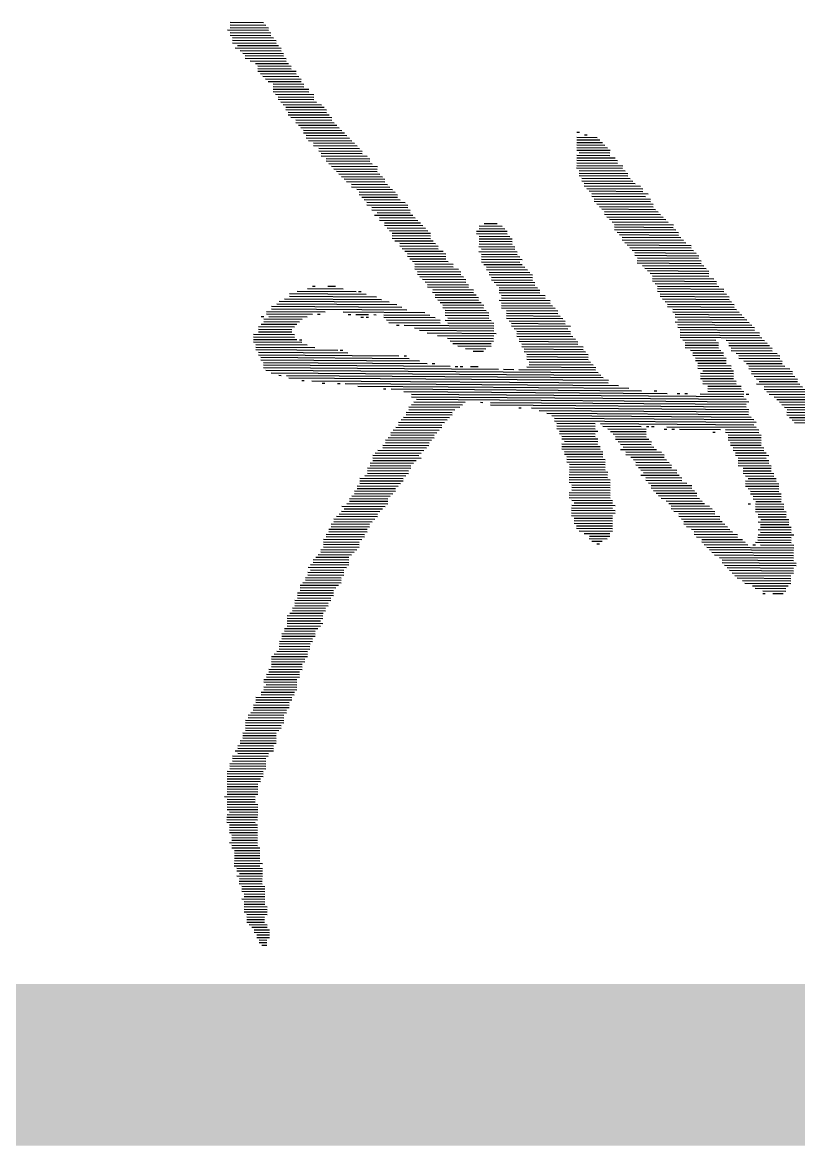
# Model space of a CAD drawing. Extents: x 1738711 to 2346805, y 1189731 to 2516152.
# Drawn here: x 1934148.9 to 1934293.1, y 1218686.6 to 1218895.2 of the extents above; entities that cross this region are included whole.
import ezdxf
from ezdxf.enums import TextEntityAlignment as Align

# ---------------------------------------------------------------- set-up
doc = ezdxf.new("R2010")
doc.units = 0
doc.header["$LTSCALE"] = 1000
doc.header["$MEASUREMENT"] = 0
doc.layers.add('TK', color=4, linetype='Continuous')
doc.layers.add('签名', color=2, linetype='Continuous')
doc.styles.add('宋体', font='SIMSUN.TTF', dxfattribs={"width": 0.75})

# ---------------------------------------------------------------- blocks, each defined once
blk = doc.blocks.new('hjashrtahreahe')
at = {"layer": 'TK', "color": 3, "const_width": 100}
blk.add_lwpolyline([(2500, 1000), (2500, 58400), (83100, 58400), (83100, 1000)], close=True, dxfattribs=at)
at = {"layer": 'TK', "color": 7, "const_width": 25}
blk.add_lwpolyline([(76600, 3550), (83100, 3550), (83100, 1000), (76600, 1000)], close=True, dxfattribs=at)
at = {"layer": 'TK', "style": '宋体', "width": 0.75}
for tag, height, p in [('项目负责人', 350, (6002.88, 57088.65)), ('专业负责人', 350, (6002.88, 56223.66)), ('设计人', 350, (6002.88, 55419.43)), ('版号1', 250, (77303.87, 22193.36)), ('时间1', 250, (82405.29, 22193.36)), ('版号2', 250, (77303.87, 21593.36)), ('时间2', 250, (82405.29, 21593.36)), ('版号3', 250, (77303.87, 20993.36)), ('时间3', 250, (82405.29, 20993.36)), ('建筑会签', 0.0001, (78977.88, 2403.16)), ('电气会签', 0.0001, (82127.88, 2403.16)), ('结构会签', 0.0001, (78977.88, 1803.16)), ('暖通会签', 0.0001, (82127.88, 1803.16)), ('给排水会签', 0.0001, (78977.88, 1249.52)), ('智能化会签', 0.0001, (82127.88, 1249.52))]:
    blk.add_attdef(tag, text='', height=height, dxfattribs=at).set_placement(p, align=Align.CENTER)
for tag, p in [('合作设计单位', (80815.88, 48985.89)), ('版号说明1', (79853.88, 22318.17)), ('版号说明2', (79853.88, 21718.17)), ('版号说明3', (79853.88, 21118.17)), ('浙江绿储科技有限公司', (80545.18, 16035.89)), ('百兆瓦级集中式熔盐储能关键', (80545.18, 14953.21)), ('设备研发及制造基地项目', (80545.18, 14603.3)), ('1#研发楼', (80545.18, 13635.89)), ('图名', (80545.18, 12435.89)), ('工程编号', (78977.88, 11460.89)), ('子项编号', (82127.88, 11460.89)), ('建筑', (78977.88, 10710.89)), ('图号', (82127.88, 10710.89)), ('施工图', (78977.88, 9960.89)), ('2023.03', (82127.88, 9960.89)), ('审定', (79352.88, 8460.89)), ('审核', (79352.88, 7710.89)), ('工程负责', (79352.88, 6960.89)), ('专业负责', (79352.88, 6210.89)), ('设计', (79352.88, 5460.89)), ('制图', (79352.88, 4710.89)), ('校对', (79352.88, 3960.89))]:
    blk.add_attdef(tag, text='', height=250, dxfattribs=at).set_placement(p, align=Align.MIDDLE_CENTER)
blk = doc.blocks.new('A$C579C72A4')
for p, q in [((1690.65, 649.13), (1690.42, 617.06)), ((1692.8, 651.26), (1692.56, 617.04)), ((1694.96, 653.38), (1694.71, 619.17)), ((1697.11, 655.5), (1696.86, 621.29)), ((1699.26, 657.63), (1699.02, 623.41)), ((1677.76, 640.67), (1677.51, 606.46)), ((1679.89, 640.66), (1679.66, 608.58)), ((1682.05, 642.78), (1681.82, 610.71)), ((1684.19, 642.77), (1683.97, 612.83)), ((1686.36, 647.03), (1686.12, 614.95)), ((1688.49, 647.01), (1688.28, 617.07)), ((1669.13, 630.04), (1668.89, 597.97)), ((1671.28, 632.17), (1671.03, 597.95)), ((1673.43, 634.29), (1673.19, 600.08)), ((1675.6, 638.55), (1675.34, 602.2)), ((1656.23, 621.58), (1655.99, 587.37)), ((1658.37, 621.57), (1658.13, 587.35)), ((1660.53, 623.69), (1660.28, 589.48)), ((1662.68, 625.81), (1662.43, 591.6)), ((1664.82, 625.8), (1664.59, 593.72)), ((1666.97, 627.92), (1666.71, 591.57)), ((1786.67, 620.64), (1786.49, 594.98)), ((1788.81, 620.63), (1788.61, 592.83)), ((1790.95, 620.61), (1790.76, 594.95)), ((1793.1, 622.73), (1792.89, 592.8)), ((1795.23, 620.58), (1795.03, 592.78)), ((1797.36, 620.57), (1797.16, 592.77)), ((1799.5, 620.55), (1799.29, 590.61)), ((1801.66, 622.67), (1801.46, 594.87)), ((1803.8, 622.66), (1803.27, 549.95)), ((1805.93, 622.64), (1805.43, 552.08)), ((1808.07, 622.63), (1807.58, 554.2)), ((1810.21, 622.61), (1809.73, 556.32)), ((1812.35, 622.6), (1811.9, 560.58)), ((1814.49, 622.58), (1814.06, 562.71)), ((1816.64, 624.7), (1816.19, 562.69)), ((1818.78, 624.69), (1818.35, 564.81)), ((1820.9, 622.53), (1820.5, 566.94)), ((1823.04, 622.52), (1822.66, 569.06)), ((1825.18, 622.5), (1824.81, 571.18)), ((1827.3, 620.35), (1826.96, 573.31)), ((1829.44, 620.33), (1829.12, 575.43)), ((1831.58, 620.32), (1831.29, 579.69)), ((1833.72, 620.3), (1833.44, 581.81)), ((1643.33, 610.98), (1643.08, 576.77)), ((1645.47, 610.97), (1645.22, 576.75)), ((1647.62, 613.09), (1647.39, 581.02)), ((1649.76, 613.08), (1649.54, 583.14)), ((1651.91, 615.2), (1651.7, 585.26)), ((1654.08, 619.46), (1653.83, 585.25)), ((1758.81, 612.29), (1758.63, 586.63)), ((1760.95, 612.27), (1760.78, 588.75)), ((1763.09, 612.26), (1762.92, 588.74)), ((1765.23, 612.24), (1765.07, 590.86)), ((1767.38, 614.37), (1767.21, 590.84)), ((1769.52, 614.35), (1769.35, 590.83)), ((1771.66, 614.34), (1771.49, 590.81)), ((1773.81, 616.46), (1773.63, 590.8)), ((1775.95, 616.44), (1775.78, 592.92)), ((1778.09, 616.43), (1777.92, 592.91)), ((1780.24, 618.55), (1780.07, 595.03)), ((1782.38, 618.53), (1782.2, 592.87)), ((1784.52, 618.52), (1784.35, 595)), ((1835.84, 618.15), (1835.62, 588.21)), ((1837.96, 616), (1837.78, 590.34)), ((1840.1, 615.98), (1839.96, 596.74)), ((1842.22, 613.83), (1842.16, 605.27)), ((1634.71, 602.49), (1634.47, 568.28)), ((1636.87, 604.61), (1636.62, 570.4)), ((1639, 604.6), (1638.76, 570.39)), ((1641.17, 608.86), (1640.93, 574.65)), ((1726.66, 601.83), (1726.46, 574.03)), ((1730.94, 601.8), (1730.75, 576.14)), ((1733.08, 601.78), (1732.89, 576.12)), ((1735.23, 603.91), (1735.03, 576.11)), ((1737.37, 603.89), (1737.2, 580.37)), ((1739.51, 603.87), (1739.34, 580.35)), ((1741.66, 606), (1741.48, 580.34)), ((1743.8, 605.98), (1743.63, 582.46)), ((1745.95, 608.1), (1745.78, 584.58)), ((1748.09, 608.09), (1747.91, 582.43)), ((1750.24, 610.21), (1750.04, 582.41)), ((1752.38, 610.2), (1752.18, 582.4)), ((1754.52, 610.18), (1754.34, 584.52)), ((1756.66, 610.17), (1756.49, 586.64)), ((1623.96, 594.01), (1623.48, 527.73)), ((1626.1, 594), (1625.62, 527.71)), ((1628.25, 596.12), (1627.76, 527.7)), ((1630.4, 598.25), (1630.17, 566.17)), ((1632.56, 600.37), (1632.33, 568.29)), ((1705.22, 593.43), (1705.02, 565.63)), ((1707.35, 593.41), (1707.15, 565.62)), ((1709.51, 595.54), (1709.31, 567.74)), ((1711.65, 595.52), (1711.45, 567.72)), ((1713.78, 595.51), (1713.58, 567.71)), ((1715.92, 595.49), (1715.74, 569.83)), ((1718.06, 595.48), (1717.88, 569.82)), ((1720.22, 597.6), (1720.03, 571.94)), ((1722.35, 597.58), (1722.17, 571.92)), ((1724.51, 599.71), (1724.32, 574.05)), ((1728.78, 599.67), (1728.61, 576.15)), ((1842.12, 598.86), (1842.1, 596.72)), ((1613.19, 583.4), (1612.77, 525.66)), ((1615.34, 585.52), (1614.9, 523.51)), ((1617.5, 587.65), (1617.05, 525.63)), ((1619.65, 589.77), (1619.19, 525.62)), ((1621.79, 589.75), (1621.34, 527.74)), ((1675.22, 585.09), (1675.2, 582.95)), ((1679.48, 582.92), (1677.46, 302.8)), ((1681.63, 585.05), (1679.63, 307.06)), ((1683.76, 582.89), (1682.21, 369.06)), ((1685.89, 582.88), (1684.35, 369.04)), ((1688.05, 585), (1686.74, 403.24)), ((1690.19, 584.98), (1688.92, 409.64)), ((1692.32, 584.97), (1691.11, 416.04)), ((1694.48, 587.09), (1693.28, 420.3)), ((1696.63, 589.21), (1695.43, 422.42)), ((1698.79, 591.34), (1697.57, 422.41)), ((1700.91, 589.18), (1699.98, 460.88)), ((1703.06, 591.31), (1702.52, 516.46)), ((1767.18, 586.57), (1767.17, 584.43)), ((1801.38, 584.18), (1801.12, 547.83)), ((1801.43, 590.6), (1801.41, 588.46)), ((1604.57, 574.91), (1604.19, 521.45)), ((1606.73, 577.03), (1606.33, 521.43)), ((1608.88, 579.15), (1608.48, 523.56)), ((1611.04, 581.28), (1610.62, 523.54)), ((1664.45, 574.48), (1664.25, 546.68)), ((1666.59, 574.46), (1666.39, 546.66)), ((1668.76, 578.72), (1668.56, 550.92)), ((1670.89, 578.71), (1670.69, 550.91)), ((1673.05, 580.83), (1672.83, 550.89)), ((1675.19, 580.81), (1674.92, 544.46)), ((1677.32, 580.8), (1675.32, 302.81)), ((1792.76, 575.69), (1792.5, 539.34)), ((1794.9, 575.68), (1794.66, 541.46)), ((1797.07, 579.94), (1796.83, 545.72)), ((1799.23, 582.06), (1798.96, 545.71)), ((1587.39, 564.34), (1586.99, 508.74)), ((1589.53, 564.32), (1589.13, 508.73)), ((1591.68, 566.45), (1591.28, 510.85)), ((1593.84, 568.57), (1593.42, 510.84)), ((1595.98, 568.55), (1595.57, 512.96)), ((1598.13, 570.68), (1597.73, 515.08)), ((1600.28, 572.8), (1599.88, 517.2)), ((1602.42, 572.79), (1602.02, 517.19)), ((1640.85, 563.95), (1640.66, 538.29)), ((1642.99, 563.94), (1642.8, 538.28)), ((1645.14, 566.06), (1644.96, 540.4)), ((1647.28, 566.05), (1647.1, 540.39)), ((1649.42, 566.03), (1649.25, 542.51)), ((1651.59, 570.29), (1651.39, 542.49)), ((1653.73, 570.28), (1653.53, 542.48)), ((1655.88, 572.4), (1655.69, 546.74)), ((1658.02, 572.38), (1657.82, 544.59)), ((1660.16, 572.37), (1659.96, 544.57)), ((1662.29, 572.35), (1662.09, 544.56)), ((1784.13, 565.06), (1783.89, 530.85)), ((1786.29, 567.18), (1786.04, 532.97)), ((1788.44, 569.31), (1788.21, 537.23)), ((1790.6, 571.43), (1790.36, 539.35)), ((1578.78, 555.85), (1578.41, 504.53)), ((1580.93, 557.97), (1580.54, 504.51)), ((1583.07, 557.96), (1582.7, 506.64)), ((1585.22, 560.08), (1584.85, 508.76)), ((1630.11, 557.62), (1629.91, 529.82)), ((1632.27, 559.74), (1632.07, 531.94)), ((1634.4, 559.72), (1634.2, 531.93)), ((1636.54, 559.71), (1636.34, 531.91)), ((1638.7, 561.83), (1638.51, 536.17)), ((1704.98, 561.35), (1704.74, 527.14)), ((1707.09, 557.06), (1707.08, 554.92)), ((1771.23, 554.46), (1770.98, 520.25)), ((1773.38, 556.58), (1773.13, 522.37)), ((1775.52, 556.57), (1775.3, 526.63)), ((1777.69, 560.83), (1777.44, 526.62)), ((1779.83, 560.81), (1779.6, 528.74)), ((1781.98, 562.94), (1781.75, 530.86)), ((1563.73, 545.26), (1563.35, 491.81)), ((1565.87, 545.25), (1565.48, 491.79)), ((1568.02, 547.37), (1567.65, 496.05)), ((1570.18, 549.49), (1569.81, 498.17)), ((1572.33, 551.62), (1571.96, 500.3)), ((1574.47, 551.6), (1574.11, 502.42)), ((1576.61, 551.59), (1576.27, 504.54)), ((1764.75, 545.95), (1764.53, 516.02)), ((1766.9, 548.08), (1766.69, 518.14)), ((1769.07, 552.34), (1768.84, 520.26)), ((1550.84, 536.8), (1550.45, 483.34)), ((1552.98, 536.79), (1552.61, 485.47)), ((1555.13, 538.91), (1554.76, 487.59)), ((1557.28, 541.03), (1556.92, 489.71)), ((1559.44, 543.16), (1559.05, 489.7)), ((1561.58, 543.14), (1561.21, 491.82)), ((1751.86, 537.49), (1751.61, 503.28)), ((1754, 537.48), (1753.75, 503.26)), ((1756.15, 539.6), (1755.9, 505.39)), ((1758.3, 541.72), (1758.06, 507.51)), ((1760.44, 541.71), (1760.21, 509.63)), ((1762.6, 543.83), (1762.37, 511.76)), ((1544.36, 528.3), (1544.01, 479.11)), ((1546.52, 530.42), (1546.15, 479.1)), ((1548.67, 532.54), (1548.3, 481.22)), ((1674.8, 527.36), (1674.79, 525.22)), ((1674.85, 533.77), (1674.83, 531.63)), ((1743.23, 526.86), (1743, 494.79)), ((1745.38, 528.99), (1745.17, 499.05)), ((1747.52, 528.97), (1747.3, 499.03)), ((1749.69, 533.23), (1749.46, 501.16)), ((1531.46, 517.7), (1531.12, 470.65)), ((1533.62, 521.96), (1533.27, 472.78)), ((1535.76, 521.94), (1535.41, 472.76)), ((1537.92, 524.07), (1537.55, 472.75)), ((1540.07, 526.19), (1539.7, 474.87)), ((1542.21, 526.17), (1541.85, 476.99)), ((1704.71, 522.86), (1704.69, 520.73)), ((1732.47, 518.39), (1732.27, 490.59)), ((1734.63, 520.51), (1734.41, 490.57)), ((1736.77, 520.49), (1736.57, 492.7)), ((1738.94, 524.76), (1738.72, 494.82)), ((1741.07, 524.74), (1740.87, 496.94)), ((1522.84, 509.21), (1522.52, 464.3)), ((1524.99, 511.33), (1524.65, 464.28)), ((1527.15, 513.45), (1526.81, 466.41)), ((1529.3, 515.57), (1528.96, 468.53)), ((1672.52, 508.13), (1672.51, 505.99)), ((1674.72, 516.66), (1673.14, 296.42)), ((1704.66, 516.45), (1704.65, 514.31)), ((1721.71, 507.77), (1721.49, 477.84)), ((1723.88, 512.03), (1723.66, 482.1)), ((1726.03, 514.16), (1725.8, 482.08)), ((1728.17, 514.14), (1727.97, 486.34)), ((1730.32, 516.26), (1730.12, 488.47)), ((1507.81, 500.76), (1507.47, 453.72)), ((1509.93, 498.61), (1509.61, 453.7)), ((1512.1, 502.87), (1511.76, 455.82)), ((1514.24, 502.85), (1513.9, 455.81)), ((1516.39, 504.97), (1516.06, 457.93)), ((1518.53, 504.96), (1518.21, 460.05)), ((1520.69, 507.08), (1520.36, 462.18)), ((1702.41, 501.5), (1702.4, 499.36)), ((1702.45, 505.77), (1702.43, 503.63)), ((1704.54, 499.34), (1704.31, 467.27)), ((1706.68, 499.33), (1706.46, 469.39)), ((1708.81, 499.31), (1708.61, 471.51)), ((1710.95, 499.3), (1710.77, 473.64)), ((1713.11, 501.42), (1712.91, 473.62)), ((1715.26, 503.54), (1715.06, 475.74)), ((1717.4, 503.53), (1717.21, 477.87)), ((1719.55, 505.65), (1719.37, 479.99)), ((1499.18, 490.13), (1498.87, 447.36)), ((1501.35, 494.39), (1501.01, 447.35)), ((1503.5, 496.51), (1503.16, 449.47)), ((1505.64, 496.5), (1505.32, 451.59)), ((1672.43, 495.3), (1670.92, 285.74)), ((1702.37, 495.08), (1702.14, 463.01)), ((1484.13, 479.55), (1483.86, 441.06)), ((1486.27, 479.53), (1486, 441.04)), ((1488.43, 481.65), (1488.15, 443.16)), ((1490.58, 483.78), (1490.29, 443.15)), ((1492.72, 483.76), (1492.43, 443.13)), ((1494.87, 485.88), (1494.58, 445.26)), ((1497.03, 488.01), (1496.72, 445.24)), ((1670.22, 484.62), (1668.58, 257.96)), ((1477.67, 473.18), (1477.44, 441.1)), ((1479.83, 475.3), (1479.58, 441.09)), ((1481.97, 475.28), (1481.72, 441.07)), ((1668.02, 476.08), (1666.37, 247.28)), ((1764.21, 471.11), (1763.96, 436.9)), ((1766.35, 471.1), (1766.12, 439.02)), ((1768.5, 473.22), (1768.24, 436.87)), ((1770.63, 471.07), (1770.38, 436.85)), ((1772.78, 473.19), (1772.52, 436.84)), ((1774.92, 473.17), (1774.66, 436.82)), ((1777.04, 471.02), (1776.79, 436.81)), ((1779.18, 471), (1778.95, 438.93)), ((1781.32, 470.99), (1781.09, 438.91)), ((1783.46, 470.97), (1783.23, 438.9)), ((1785.59, 470.96), (1785.38, 441.02)), ((1787.73, 470.94), (1787.52, 441.01)), ((1789.87, 470.93), (1789.67, 443.13)), ((1464.77, 462.58), (1464.61, 441.19)), ((1466.92, 464.7), (1466.75, 441.18)), ((1469.07, 466.82), (1468.89, 441.16)), ((1471.23, 468.95), (1471.03, 441.15)), ((1473.37, 468.93), (1473.18, 443.27)), ((1475.5, 468.92), (1475.3, 441.12)), ((1659.36, 461.18), (1657.37, 185.33)), ((1661.51, 463.3), (1659.6, 198.14)), ((1663.68, 467.56), (1661.75, 200.27)), ((1665.82, 467.54), (1664.03, 219.5)), ((1719.23, 460.74), (1719, 428.67)), ((1721.37, 460.73), (1721.14, 428.65)), ((1723.52, 462.85), (1723.29, 430.78)), ((1725.66, 462.84), (1725.43, 430.76)), ((1727.8, 462.82), (1727.58, 432.88)), ((1729.95, 464.94), (1729.72, 432.87)), ((1732.09, 464.93), (1731.86, 432.85)), ((1734.23, 464.91), (1734.01, 434.98)), ((1736.37, 464.9), (1736.15, 434.96)), ((1738.5, 464.88), (1738.29, 434.95)), ((1740.66, 467.01), (1740.43, 434.93)), ((1742.8, 466.99), (1742.57, 434.91)), ((1744.94, 466.97), (1744.7, 434.9)), ((1747.09, 469.1), (1746.84, 434.88)), ((1749.23, 469.08), (1748.98, 434.87)), ((1751.37, 469.07), (1751.13, 436.99)), ((1753.5, 469.05), (1753.27, 436.98)), ((1755.64, 469.04), (1755.41, 436.96)), ((1757.78, 469.02), (1757.53, 434.81)), ((1759.92, 469), (1759.67, 434.79)), ((1762.06, 468.99), (1761.81, 434.78)), ((1791.99, 468.77), (1791.84, 447.39)), ((1794.13, 468.76), (1794.01, 451.65)), ((1796.26, 466.6), (1796.15, 451.64)), ((1798.36, 462.31), (1798.3, 453.76)), ((1460.46, 458.33), (1460.34, 441.23)), ((1462.61, 460.45), (1462.47, 441.21)), ((1648.6, 452.7), (1648.23, 401.38)), ((1650.76, 454.82), (1650.37, 401.36)), ((1652.91, 456.95), (1652.49, 399.21)), ((1655.05, 456.93), (1654.59, 392.78)), ((1657.2, 459.05), (1655.2, 181.07)), ((1699.95, 456.61), (1699.72, 424.53)), ((1702.09, 456.59), (1701.86, 424.52)), ((1704.23, 456.58), (1704, 424.5)), ((1706.38, 458.7), (1706.15, 426.62)), ((1708.51, 456.54), (1708.29, 426.61)), ((1710.64, 456.53), (1710.44, 428.73)), ((1712.8, 458.65), (1712.58, 428.72)), ((1714.94, 458.64), (1714.74, 430.84)), ((1717.08, 458.62), (1716.86, 428.68)), ((1800.49, 460.16), (1800.47, 458.02)), ((1456.07, 443.39), (1456.06, 441.26)), ((1458.26, 449.79), (1458.24, 447.66)), ((1631.42, 442.13), (1631.06, 392.95)), ((1633.56, 442.12), (1633.22, 395.07)), ((1635.73, 446.38), (1635.36, 395.06)), ((1637.86, 446.36), (1637.51, 397.18)), ((1640.02, 448.48), (1639.65, 397.16)), ((1642.17, 450.61), (1641.8, 399.29)), ((1644.31, 450.59), (1643.94, 399.27)), ((1646.45, 450.58), (1646.08, 399.26)), ((1618.54, 435.81), (1618.19, 386.63)), ((1620.66, 433.65), (1620.34, 388.75)), ((1622.82, 435.78), (1622.49, 390.87)), ((1624.96, 435.76), (1624.63, 390.86)), ((1627.11, 437.88), (1626.77, 390.84)), ((1629.26, 440.01), (1628.93, 392.96)), ((1603.48, 423.09), (1603.16, 378.18)), ((1605.63, 425.21), (1605.33, 382.44)), ((1607.77, 425.19), (1607.46, 382.43)), ((1609.93, 427.32), (1609.6, 382.41)), ((1612.08, 429.44), (1611.74, 382.4)), ((1614.23, 431.56), (1613.9, 384.52)), ((1616.37, 431.55), (1616.05, 386.64)), ((1592.73, 414.61), (1592.47, 378.26)), ((1594.87, 414.59), (1594.6, 378.24)), ((1597.04, 418.86), (1596.73, 376.09)), ((1599.17, 418.84), (1598.88, 378.21)), ((1601.33, 420.96), (1601.02, 378.2)), ((1581.97, 406.13), (1581.73, 371.92)), ((1584.11, 406.12), (1583.88, 374.04)), ((1586.27, 408.24), (1586.04, 376.17)), ((1588.42, 410.36), (1588.17, 376.15)), ((1590.56, 410.35), (1590.31, 376.13)), ((1562.65, 395.58), (1562.41, 361.37)), ((1566.93, 395.55), (1566.7, 363.47)), ((1569.08, 397.67), (1568.85, 365.6)), ((1571.24, 399.8), (1570.99, 365.58)), ((1573.39, 401.92), (1573.14, 367.7)), ((1575.54, 404.04), (1575.28, 367.69)), ((1577.68, 404.03), (1577.44, 369.81)), ((1579.82, 404.01), (1579.57, 369.8)), ((1545.48, 387.15), (1545.28, 359.35)), ((1547.62, 387.13), (1547.42, 359.34)), ((1549.76, 387.12), (1549.56, 359.32)), ((1551.91, 389.24), (1551.7, 359.31)), ((1554.05, 389.23), (1553.85, 361.43)), ((1556.21, 391.35), (1555.98, 359.27)), ((1558.34, 391.33), (1558.13, 361.4)), ((1560.5, 393.46), (1560.27, 361.38)), ((1564.78, 393.43), (1564.54, 361.35)), ((1654.55, 388.5), (1654.49, 379.95)), ((1686.68, 394.69), (1686.66, 392.55)), ((1534.73, 378.67), (1534.59, 359.43)), ((1536.88, 380.8), (1536.73, 359.41)), ((1539.04, 382.92), (1538.85, 357.26)), ((1541.18, 382.9), (1540.99, 357.24)), ((1543.33, 385.03), (1543.15, 359.37)), ((1532.56, 374.41), (1532.48, 363.72)), ((1607.36, 367.46), (1607.1, 331.11)), ((1609.5, 367.44), (1609.23, 331.09)), ((1611.63, 367.43), (1611.39, 333.21)), ((1613.79, 369.55), (1613.51, 331.06)), ((1615.94, 371.67), (1615.66, 333.18)), ((1618.08, 371.66), (1617.54, 296.82)), ((1620.22, 371.64), (1619.74, 305.35)), ((1622.36, 371.63), (1621.91, 309.61)), ((1624.51, 373.75), (1624.09, 316.01)), ((1626.63, 371.6), (1626.29, 324.55)), ((1628.77, 371.58), (1628.49, 333.09)), ((1630.91, 371.57), (1630.65, 335.21)), ((1633.03, 369.41), (1632.8, 337.34)), ((1635.17, 369.4), (1634.97, 341.6)), ((1654.46, 375.67), (1653.04, 178.94)), ((1594.47, 359), (1594.2, 322.65)), ((1596.6, 358.98), (1596.36, 324.77)), ((1598.76, 361.1), (1598.51, 326.89)), ((1600.91, 363.23), (1600.66, 329.01)), ((1603.05, 363.21), (1602.8, 329)), ((1605.2, 365.34), (1604.96, 331.12)), ((1637.28, 365.1), (1637.16, 348)), ((1639.4, 362.95), (1639.34, 354.4)), ((1652.2, 358.58), (1652.15, 352.17)), ((1682.17, 362.64), (1682.15, 360.5)), ((1579.42, 348.41), (1579.16, 312.06)), ((1581.56, 348.4), (1581.31, 314.18)), ((1583.71, 350.52), (1583.47, 316.31)), ((1585.85, 350.51), (1585.6, 316.29)), ((1588.02, 354.77), (1587.77, 320.55)), ((1590.16, 354.75), (1589.91, 320.54)), ((1592.31, 356.87), (1592.07, 322.66)), ((1570.82, 342.06), (1570.56, 305.71)), ((1572.97, 344.18), (1572.71, 307.83)), ((1575.11, 344.17), (1574.85, 307.82)), ((1577.27, 346.29), (1577, 309.94)), ((1652.08, 341.47), (1652.06, 339.34)), ((1652.11, 345.75), (1652.09, 343.61)), ((1682.06, 347.67), (1681.75, 304.91)), ((1684.18, 345.52), (1683.88, 302.75)), ((1686.31, 343.37), (1686, 300.6)), ((1688.41, 339.07), (1688.14, 300.58)), ((1555.76, 329.34), (1555.53, 297.26)), ((1557.91, 331.46), (1557.68, 299.39)), ((1560.05, 331.45), (1559.82, 299.37)), ((1562.19, 331.43), (1561.97, 301.49)), ((1564.34, 333.55), (1564.13, 303.62)), ((1566.51, 337.81), (1566.28, 305.74)), ((1568.65, 337.8), (1568.42, 305.72)), ((1652.03, 335.06), (1650.91, 178.96)), ((1690.54, 336.92), (1690.26, 298.43)), ((1692.68, 336.9), (1692.4, 298.41)), ((1694.8, 334.75), (1694.52, 296.26)), ((1696.92, 332.6), (1696.64, 294.11)), ((1699.04, 330.44), (1698.77, 291.95)), ((1547.14, 320.85), (1546.91, 288.77)), ((1549.3, 322.97), (1549.08, 293.03)), ((1551.45, 325.09), (1551.22, 293.02)), ((1553.59, 325.08), (1553.37, 295.14)), ((1611.31, 322.52), (1611, 279.76)), ((1613.48, 326.78), (1613.16, 281.88)), ((1615.62, 326.77), (1615.31, 284)), ((1649.8, 322.24), (1649.78, 320.11)), ((1701.17, 328.29), (1700.9, 291.94)), ((1703.31, 328.27), (1703.03, 289.78)), ((1705.43, 326.12), (1705.15, 287.63)), ((1707.55, 323.97), (1707.27, 285.48)), ((1709.67, 321.81), (1709.41, 285.46)), ((1711.81, 321.8), (1711.54, 283.31)), ((1713.94, 319.64), (1713.66, 281.15)), ((1532.1, 310.26), (1531.88, 280.33)), ((1534.25, 312.39), (1534.02, 280.31)), ((1536.41, 314.51), (1536.18, 282.43)), ((1538.56, 316.63), (1538.33, 284.56)), ((1540.71, 318.75), (1540.48, 286.68)), ((1542.85, 318.74), (1542.62, 286.66)), ((1544.99, 318.72), (1544.76, 286.65)), ((1606.97, 314), (1606.48, 245.57)), ((1609.14, 318.26), (1608.86, 279.77)), ((1649.75, 315.83), (1648.77, 178.98)), ((1716.06, 317.49), (1715.8, 281.14)), ((1718.2, 317.47), (1717.92, 278.98)), ((1720.32, 315.32), (1720.06, 278.97)), ((1722.44, 313.17), (1722.17, 274.68)), ((1724.57, 311.01), (1724.29, 272.52)), ((1728.84, 310.98), (1728.55, 270.35)), ((1521.35, 301.79), (1521.11, 269.71)), ((1523.48, 301.77), (1523.28, 273.97)), ((1525.64, 303.89), (1525.41, 271.82)), ((1527.79, 306.02), (1527.58, 276.08)), ((1529.95, 308.14), (1529.71, 276.06)), ((1645.37, 300.89), (1644.48, 176.87)), ((1647.57, 309.43), (1646.61, 176.85)), ((1726.69, 308.86), (1726.41, 270.37)), ((1730.95, 306.69), (1730.69, 270.34)), ((1733.07, 304.54), (1732.81, 268.19)), ((1735.2, 302.38), (1734.95, 268.17)), ((1737.33, 302.37), (1737.07, 266.02)), ((1512.73, 293.29), (1512.51, 263.36)), ((1514.9, 297.56), (1514.67, 265.48)), ((1517.05, 299.68), (1516.81, 265.46)), ((1519.19, 299.66), (1518.98, 269.73)), ((1602.56, 294.79), (1601.77, 185.73)), ((1604.73, 299.05), (1603.91, 185.71)), ((1617.51, 292.54), (1617.49, 290.4)), ((1643.17, 292.35), (1642.32, 174.75)), ((1643.22, 298.77), (1643.2, 296.63)), ((1739.46, 300.21), (1739.21, 266)), ((1741.6, 300.2), (1741.35, 265.99)), ((1743.72, 298.05), (1743.47, 263.83)), ((1745.84, 295.89), (1745.58, 259.54)), ((1747.98, 295.88), (1747.72, 259.52)), ((1750.1, 293.72), (1749.86, 259.51)), ((1752.23, 291.57), (1751.98, 257.35)), ((1499.82, 282.69), (1499.61, 252.76)), ((1501.98, 284.82), (1501.75, 252.74)), ((1504.13, 286.94), (1503.92, 257)), ((1506.28, 289.06), (1506.07, 259.13)), ((1508.44, 291.19), (1508.21, 259.11)), ((1510.58, 291.17), (1510.36, 261.23)), ((1598.2, 284.12), (1597.54, 192.18)), ((1600.39, 290.52), (1599.66, 190.02)), ((1754.35, 289.41), (1754.12, 257.34)), ((1756.49, 289.4), (1756.24, 255.19)), ((1758.61, 287.25), (1758.38, 255.17)), ((1760.73, 285.09), (1760.5, 253.02)), ((1762.86, 282.94), (1762.62, 250.86)), ((1764.99, 282.92), (1764.76, 250.85)), ((1767.13, 282.91), (1766.89, 248.69)), ((1484.79, 274.25), (1484.52, 235.76)), ((1486.93, 274.23), (1486.67, 237.88)), ((1489.07, 274.22), (1488.82, 240)), ((1491.22, 276.34), (1490.98, 242.13)), ((1493.38, 278.46), (1493.13, 244.25)), ((1495.53, 280.59), (1495.28, 246.37)), ((1497.67, 280.57), (1497.44, 248.5)), ((1593.85, 273.46), (1593.33, 200.76)), ((1596.02, 277.72), (1595.43, 196.47)), ((1608.82, 273.36), (1608.8, 271.22)), ((1670.89, 281.46), (1670.88, 279.32)), ((1769.25, 280.75), (1768.99, 244.4)), ((1771.38, 278.6), (1771.15, 246.52)), ((1773.5, 276.45), (1773.27, 244.37)), ((1775.62, 274.29), (1775.39, 242.22)), ((1777.76, 274.28), (1777.52, 240.06)), ((1476.18, 265.76), (1475.9, 227.27)), ((1478.33, 267.88), (1478.07, 231.53)), ((1480.47, 267.87), (1480.21, 231.51)), ((1482.62, 269.99), (1482.36, 233.64)), ((1591.65, 264.93), (1591.19, 200.78)), ((1608.77, 266.94), (1608.69, 256.25)), ((1610.91, 266.93), (1610.89, 264.79)), ((1779.88, 272.12), (1779.64, 237.91)), ((1782.01, 269.97), (1781.78, 237.89)), ((1784.13, 267.82), (1783.9, 235.74)), ((1786.27, 267.8), (1786.04, 235.72)), ((1788.39, 265.65), (1788.16, 233.57)), ((1790.53, 265.63), (1790.3, 233.56)), ((1792.65, 263.48), (1792.42, 231.4)), ((1794.79, 263.46), (1794.56, 231.39)), ((1465.41, 255.14), (1465.16, 220.93)), ((1467.56, 257.27), (1467.3, 220.91)), ((1469.72, 259.39), (1469.47, 225.18)), ((1471.87, 261.51), (1471.61, 225.16)), ((1474.01, 261.5), (1473.76, 227.28)), ((1589.45, 256.39), (1589.09, 207.21)), ((1589.48, 260.66), (1589.46, 258.53)), ((1610.88, 262.65), (1610.86, 260.51)), ((1796.91, 261.31), (1796.68, 229.23)), ((1799.04, 259.15), (1798.82, 229.22)), ((1801.18, 259.14), (1800.96, 229.2)), ((1803.31, 259.12), (1803.1, 229.19)), ((1805.44, 256.97), (1805.22, 227.03)), ((1807.56, 254.82), (1807.36, 227.02)), ((1454.64, 244.53), (1454.41, 212.45)), ((1456.79, 246.65), (1456.55, 212.44)), ((1458.95, 248.77), (1458.7, 214.56)), ((1461.1, 250.9), (1460.84, 214.55)), ((1463.26, 253.02), (1462.99, 216.67)), ((1587.23, 245.71), (1587.02, 215.77)), ((1608.66, 251.97), (1608.65, 249.83)), ((1638.55, 245.34), (1638.54, 243.2)), ((1640.72, 249.6), (1640.18, 174.76)), ((1809.68, 252.66), (1809.48, 224.86)), ((1811.81, 250.51), (1811.61, 222.71)), ((1813.94, 250.49), (1813.73, 220.56)), ((1816.08, 250.48), (1815.87, 220.54)), ((1818.22, 250.46), (1817.99, 218.39)), ((1820.34, 248.31), (1820.11, 216.23)), ((1822.47, 246.15), (1822.27, 218.36)), ((1824.61, 246.14), (1824.39, 216.2)), ((1826.74, 246.12), (1826.53, 216.19)), ((1443.89, 236.05), (1443.64, 201.84)), ((1446.03, 236.04), (1445.81, 206.1)), ((1448.18, 238.16), (1447.95, 206.08)), ((1450.33, 240.28), (1450.1, 208.21)), ((1452.49, 242.41), (1452.26, 210.33)), ((1585.05, 239.31), (1585, 232.9)), ((1638.52, 241.06), (1638.03, 172.64)), ((1666.34, 243), (1666.32, 240.86)), ((1828.87, 243.97), (1828.65, 214.03)), ((1831, 243.95), (1830.79, 214.02)), ((1833.14, 243.94), (1832.91, 211.86)), ((1835.27, 241.79), (1835.04, 209.71)), ((1837.39, 239.63), (1837.17, 209.69)), ((1839.51, 237.48), (1839.31, 209.68)), ((1841.65, 237.46), (1841.43, 207.53)), ((1843.79, 237.45), (1843.57, 207.51)), ((1845.91, 235.29), (1845.71, 207.49)), ((1848.05, 235.28), (1847.83, 205.34)), ((1433.13, 227.58), (1432.9, 195.5)), ((1435.29, 229.7), (1435.06, 197.62)), ((1437.44, 231.82), (1437.2, 197.61)), ((1439.58, 231.81), (1439.35, 199.73)), ((1441.73, 233.93), (1441.49, 199.72)), ((1606.37, 230.6), (1606.02, 181.42)), ((1608.48, 226.31), (1608.46, 224.17)), ((1666.24, 230.17), (1666.23, 228.03)), ((1850.17, 233.12), (1849.97, 205.33)), ((1852.31, 233.11), (1852.11, 205.31)), ((1854.43, 230.96), (1854.23, 203.16)), ((1856.57, 230.94), (1856.37, 203.14)), ((1858.7, 228.79), (1858.5, 200.99)), ((1860.83, 228.77), (1860.62, 198.83)), ((1862.97, 228.76), (1862.76, 198.82)), ((1865.1, 226.6), (1864.89, 198.8)), ((1867.25, 228.72), (1867.03, 198.79)), ((1869.37, 226.57), (1869.17, 198.77)), ((1420.23, 216.98), (1420.01, 187.04)), ((1422.37, 216.96), (1422.15, 187.02)), ((1424.53, 221.22), (1424.3, 189.15)), ((1426.67, 221.21), (1426.46, 191.27)), ((1428.81, 221.19), (1428.6, 191.25)), ((1430.97, 223.31), (1430.75, 193.38)), ((1584.93, 222.2), (1584.91, 220.07)), ((1608.43, 219.9), (1608.15, 181.41)), ((1636.25, 221.84), (1635.89, 172.65)), ((1871.49, 224.42), (1871.29, 196.62)), ((1873.62, 222.26), (1873.43, 196.6)), ((1875.76, 222.25), (1875.56, 194.45)), ((1877.89, 222.23), (1877.69, 194.43)), ((1880.02, 220.08), (1879.83, 194.42)), ((1882.16, 220.06), (1881.96, 192.26)), ((1884.28, 217.91), (1884.09, 192.25)), ((1886.42, 217.89), (1886.23, 192.23)), ((1888.56, 217.88), (1888.37, 192.22)), ((1409.47, 208.5), (1409.26, 178.56)), ((1411.63, 210.62), (1411.41, 180.69)), ((1413.77, 210.61), (1413.57, 182.81)), ((1415.92, 212.73), (1415.73, 187.07)), ((1418.06, 212.71), (1417.87, 187.05)), ((1610.54, 215.6), (1610.31, 183.53)), ((1612.65, 211.31), (1612.42, 179.24)), ((1614.77, 209.16), (1614.55, 179.22)), ((1616.89, 207.01), (1616.68, 177.07)), ((1629.72, 206.91), (1629.46, 170.56)), ((1629.75, 211.19), (1629.74, 209.05)), ((1631.89, 211.17), (1631.6, 170.55)), ((1634.06, 215.44), (1633.75, 172.67)), ((1663.98, 213.08), (1663.97, 210.94)), ((1890.68, 215.72), (1890.49, 190.06)), ((1892.82, 215.71), (1892.62, 187.91)), ((1894.95, 215.69), (1894.74, 185.76)), ((1897.08, 213.54), (1896.88, 185.74)), ((1899.22, 213.52), (1899.02, 185.73)), ((1901.34, 211.37), (1901.15, 185.71)), ((1903.48, 211.36), (1903.29, 185.7)), ((1905.62, 211.34), (1905.42, 183.54)), ((1907.74, 209.19), (1907.55, 183.53)), ((1909.88, 209.17), (1909.68, 181.37)), ((1912.02, 209.16), (1911.82, 181.36)), ((1914.14, 207), (1913.94, 179.2)), ((1916.28, 206.99), (1916.08, 179.19)), ((1918.42, 206.97), (1918.23, 181.31)), ((1920.55, 206.96), (1920.35, 179.16)), ((1922.69, 206.94), (1922.49, 179.14)), ((1394.43, 197.92), (1394.18, 163.7)), ((1396.57, 197.9), (1396.35, 167.96)), ((1398.72, 200.02), (1398.52, 172.23)), ((1400.87, 202.15), (1400.67, 174.35)), ((1403.01, 202.13), (1402.81, 174.33)), ((1405.18, 206.39), (1404.95, 174.32)), ((1407.32, 206.38), (1407.1, 176.44)), ((1619.02, 204.85), (1618.8, 174.91)), ((1621.14, 202.7), (1620.94, 174.9)), ((1623.28, 202.68), (1623.08, 174.88)), ((1625.43, 204.81), (1625.18, 170.59)), ((1627.57, 204.79), (1627.32, 170.58)), ((1924.81, 204.79), (1924.61, 176.99)), ((1926.95, 204.77), (1926.75, 176.97)), ((1929.08, 202.62), (1928.86, 172.68)), ((1931.21, 202.6), (1931, 172.67)), ((1933.34, 200.45), (1933.14, 172.65)), ((1935.48, 200.43), (1935.26, 170.5)), ((1937.61, 200.42), (1937.4, 170.48)), ((1939.74, 198.26), (1939.54, 170.47)), ((1941.88, 198.25), (1941.66, 168.31)), ((1379.4, 189.47), (1379.14, 153.12)), ((1381.54, 189.46), (1381.27, 153.1)), ((1383.69, 191.58), (1383.44, 157.36)), ((1385.84, 193.7), (1385.57, 155.21)), ((1387.98, 193.69), (1387.74, 159.47)), ((1390.14, 195.81), (1389.89, 161.59)), ((1392.27, 195.79), (1392.04, 163.72)), ((1659.57, 193.87), (1659.55, 191.73)), ((1944, 196.09), (1943.78, 166.16)), ((1946.14, 196.08), (1945.92, 166.14)), ((1948.27, 196.06), (1948.04, 163.99)), ((1950.41, 196.05), (1950.18, 163.97)), ((1952.54, 193.89), (1952.32, 163.96)), ((1954.67, 193.88), (1954.46, 163.94)), ((1956.8, 191.73), (1956.6, 163.93)), ((1958.92, 189.57), (1958.72, 161.77)), ((1961.06, 189.56), (1960.86, 161.76)), ((1963.2, 189.54), (1963, 161.74)), ((1965.34, 189.53), (1965.12, 159.59)), ((1967.47, 189.51), (1967.26, 159.57)), ((1364.35, 178.89), (1364.15, 151.09)), ((1366.51, 181.01), (1366.29, 151.07)), ((1368.66, 183.13), (1368.43, 151.06)), ((1370.8, 183.12), (1370.55, 148.9)), ((1372.95, 185.24), (1372.71, 151.03)), ((1375.09, 185.22), (1374.84, 151.01)), ((1377.24, 187.35), (1377, 153.13)), ((1610.28, 179.25), (1610.26, 177.11)), ((1969.6, 187.36), (1969.38, 157.42)), ((1971.74, 187.34), (1971.52, 157.4)), ((1973.87, 187.33), (1973.64, 155.25)), ((1975.98, 183.03), (1975.8, 157.37)), ((1978.12, 183.02), (1977.9, 153.08)), ((1980.24, 180.86), (1980.04, 153.07)), ((1982.38, 180.85), (1982.18, 153.05)), ((1984.52, 180.83), (1984.3, 150.9)), ((1986.66, 180.82), (1986.44, 150.88)), ((1988.8, 180.8), (1988.58, 150.87)), ((1990.92, 178.65), (1990.7, 148.71)), ((1993.06, 178.63), (1992.84, 148.7)), ((1995.2, 178.62), (1994.98, 148.68)), ((2087.16, 180.09), (2087.02, 160.85)), ((2089.3, 180.08), (2089.16, 160.83)), ((2091.44, 180.06), (2091.3, 160.82)), ((2093.57, 180.05), (2093.45, 162.94)), ((2095.71, 180.03), (2095.59, 162.93)), ((2097.85, 180.02), (2097.71, 160.77)), ((2099.99, 180), (2099.87, 162.89)), ((2102.13, 179.99), (2102, 162.88)), ((2104.28, 182.11), (2104.14, 162.86)), ((2106.42, 182.09), (2106.28, 162.85)), ((2108.56, 182.08), (2108.42, 162.83)), ((2110.7, 182.06), (2110.57, 164.96)), ((2112.82, 179.91), (2112.71, 164.94)), ((2114.96, 179.89), (2114.85, 164.92)), ((2117.1, 179.88), (2116.99, 164.91)), ((2119.25, 182), (2119.14, 167.03)), ((2121.39, 181.99), (2121.3, 169.16)), ((2123.54, 184.11), (2123.45, 171.28)), ((2125.68, 184.09), (2125.59, 171.26)), ((2127.82, 184.08), (2127.74, 173.39)), ((2129.96, 184.06), (2129.88, 173.37)), ((2132.08, 181.91), (2132.03, 175.49)), ((2134.22, 181.89), (2134.17, 175.48)), ((2136.36, 181.88), (2136.33, 177.6)), ((1997.32, 176.46), (1997.12, 148.67)), ((1999.46, 176.45), (1999.26, 148.65)), ((2001.58, 174.29), (2001.39, 148.63)), ((2003.72, 174.28), (2003.53, 148.62)), ((2005.86, 174.26), (2005.67, 148.6)), ((2007.99, 174.25), (2007.81, 148.59)), ((2010.13, 174.23), (2009.95, 148.57)), ((2012.26, 172.08), (2012.07, 146.42)), ((2014.39, 172.06), (2014.22, 148.54)), ((2016.53, 172.05), (2016.36, 148.53)), ((2018.69, 174.17), (2018.5, 148.51)), ((2020.82, 174.16), (2020.64, 148.5)), ((2022.96, 174.14), (2022.78, 148.48)), ((2025.1, 174.13), (2024.93, 150.6)), ((2027.24, 174.11), (2027.05, 148.45)), ((2029.38, 174.09), (2029.19, 148.43)), ((2031.52, 174.08), (2031.33, 148.42)), ((2033.64, 171.93), (2033.47, 148.4)), ((2035.79, 174.05), (2035.62, 150.53)), ((2037.93, 174.03), (2037.76, 150.51)), ((2040.07, 174.02), (2039.9, 150.5)), ((2042.21, 174), (2042.04, 150.48)), ((2044.35, 173.99), (2044.19, 152.6)), ((2046.48, 173.97), (2046.33, 152.59)), ((2048.62, 173.96), (2048.47, 152.57)), ((2050.76, 173.94), (2050.59, 150.42)), ((2052.9, 173.93), (2052.75, 152.54)), ((2055.05, 176.05), (2054.88, 152.53)), ((2057.19, 176.03), (2057.04, 154.65)), ((2059.33, 176.02), (2059.18, 154.63)), ((2061.47, 176), (2061.31, 154.62)), ((2063.61, 175.99), (2063.45, 154.6)), ((2065.75, 175.97), (2065.59, 154.59)), ((2067.9, 178.09), (2067.73, 154.57)), ((2070.02, 175.94), (2069.87, 154.56)), ((2072.18, 178.06), (2072.02, 156.68)), ((2074.31, 178.05), (2074.16, 156.66)), ((2076.45, 178.03), (2076.31, 158.79)), ((2078.59, 178.02), (2078.44, 156.63)), ((2080.73, 178), (2080.59, 158.76)), ((2082.87, 177.99), (2082.73, 158.74)), ((2085.01, 177.97), (2084.87, 158.73))]:
    blk.add_line(p, q)
blk = doc.blocks.new('harehraehr')
at = {"layer": '签名'}
blk.add_blockref('A$C579C72A4', (2019870.04, 1952403), dxfattribs=at)

msp = doc.modelspace()

# ---------------------------------------------------------------- block references
at = {"rotation": 270}
for name, p, xscale, yscale, zscale in [('hjashrtahreahe', (1933473.1, 1243631.56), 0.3, 0.3, 0.3), ('harehraehr', (1500724.8, 1667604.65), 0.22199778, 0.22199778, 0.22199778)]:
    msp.add_blockref(name, p, dxfattribs=dict(at, xscale=xscale, yscale=yscale, zscale=zscale))

doc.saveas('drawing.dxf')
